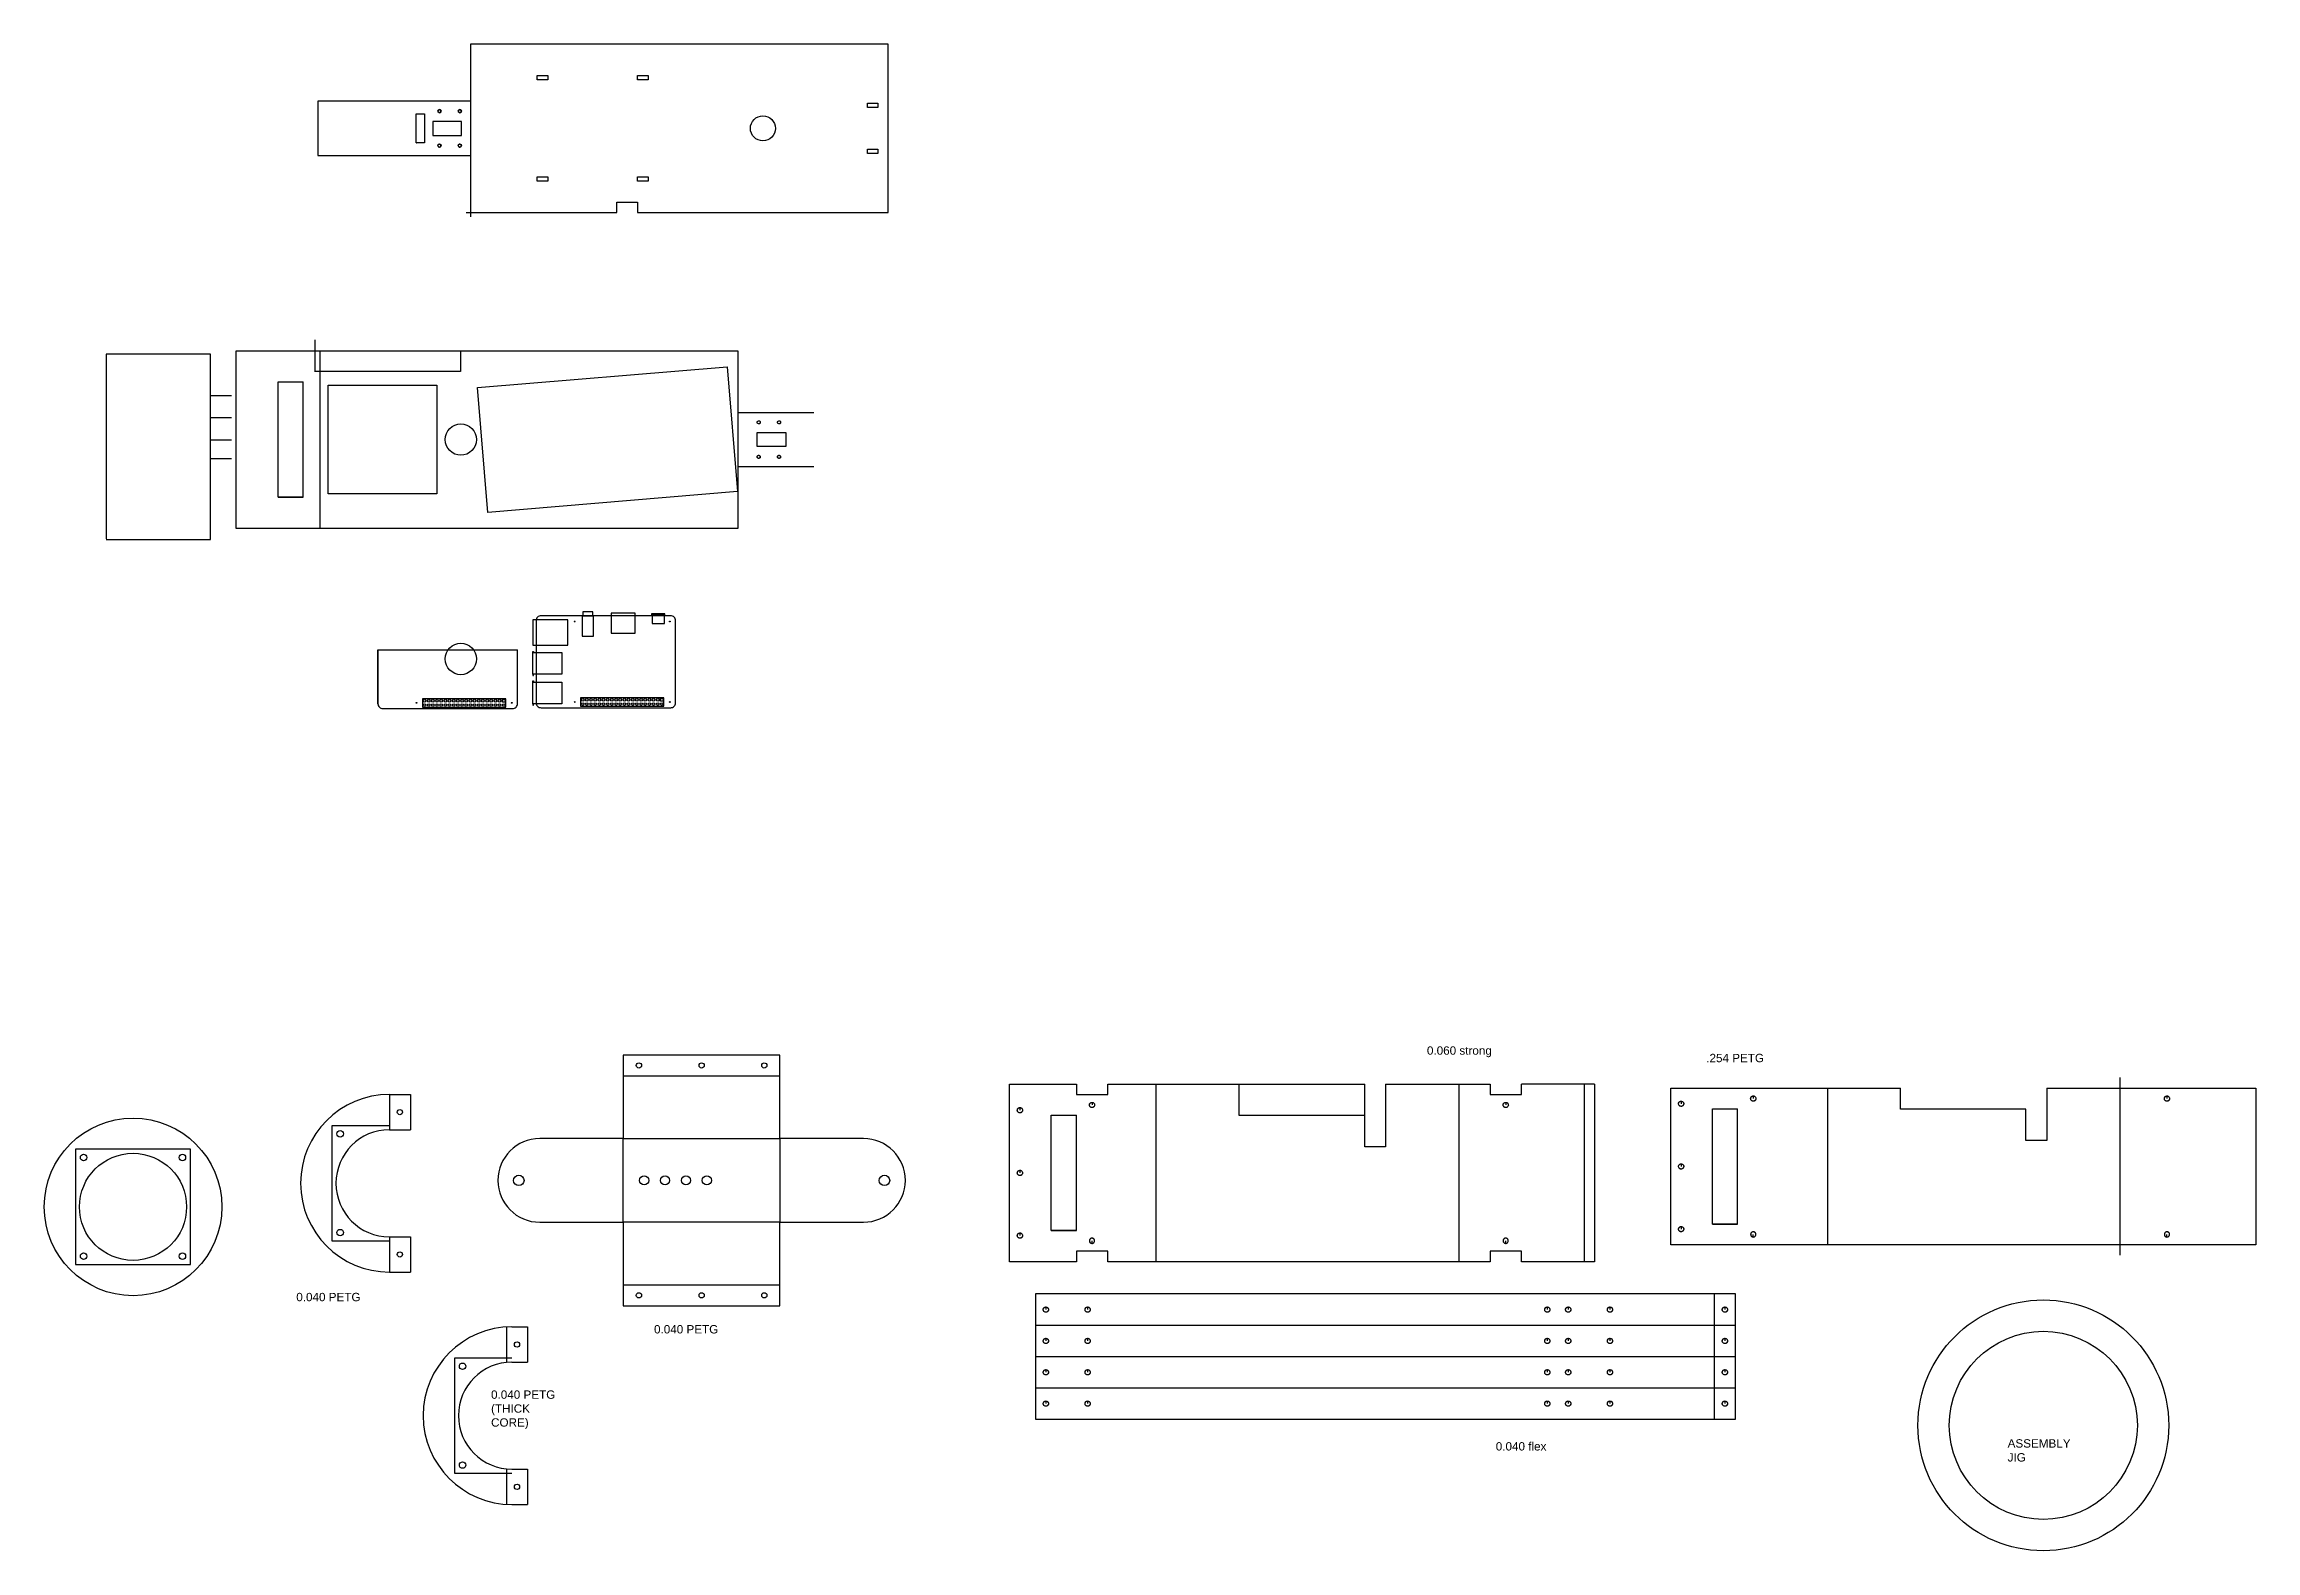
# Model space of a CAD drawing. Header units: inches. Extents: x 29.6 to 82.6, y -1.3 to 34.7.
import ezdxf

# ---------------------------------------------------------------- set-up
doc = ezdxf.new("R2010")
doc.units = ezdxf.units.IN
doc.header["$MEASUREMENT"] = 0
for name, color, linetype in [('Bend', 3, 'Continuous'), ('BOARD_OUTLINE', 254, 'Continuous'), ('Cut', 1, 'Continuous'), ('PARTS_TOP', 111, 'Continuous'), ('PATH', 1, 'Continuous'), ('PINS_BOTTOM', 5, 'Continuous'), ('PINS_TOP', 1, 'Continuous'), ('SILK_TOP', 85, 'Continuous')]:
    doc.layers.add(name, color=color, linetype=linetype)
doc.styles.get("Standard").update_dxf_attribs({"font": 'arial.ttf'})

msp = doc.modelspace()

# ---------------------------------------------------------------- linework, layer by layer
for p, q in [((49.84, 34.718), (39.84, 34.718)), ((39.84, 34.718), (39.84, 33.354)), ((49.84, 30.692), (49.84, 34.718)), ((39.84, 33.354), (36.19, 33.354)), ((36.19, 33.354), (36.19, 32.056)), ((39.84, 33.354), (39.84, 32.056)), ((38.54, 32.357), (38.549, 32.356)), ((36.19, 32.056), (39.84, 32.056)), ((39.84, 32.056), (39.84, 30.592)), ((43.34, 30.692), (43.34, 30.942)), ((43.34, 30.942), (43.84, 30.942)), ((43.84, 30.942), (43.84, 30.692)), ((39.74, 30.692), (43.34, 30.692)), ((43.84, 30.692), (49.84, 30.692)), ((36.123, 26.887), (36.123, 27.648)), ((33.62, 27.304), (31.12, 27.304)), ((31.12, 27.304), (31.12, 22.88)), ((33.62, 22.866), (33.62, 27.304)), ((36.236, 27.384), (36.236, 23.134)), ((39.606, 27.387), (39.606, 26.887)), ((39.606, 26.887), (36.106, 26.887)), ((33.623, 26.317), (34.123, 26.317)), ((33.623, 25.786), (34.123, 25.786)), ((46.236, 25.908), (48.061, 25.908)), ((33.623, 25.256), (34.123, 25.256)), ((33.623, 24.809), (34.123, 24.809)), ((48.061, 24.609), (46.236, 24.609)), ((31.12, 22.866), (33.62, 22.866)), ((37.627, 18.938), (37.627, 20.226)), ((37.627, 20.226), (40.967, 20.226))]:
    msp.add_line(p, q)
for points in [[(41.454, 33.871), (41.44, 33.87), (41.44, 33.969), (41.69, 33.969), (41.69, 33.869), (41.44, 33.869), (41.442, 33.891)], [(43.854, 33.871), (43.84, 33.87), (43.84, 33.969), (44.09, 33.969), (44.09, 33.869), (43.84, 33.869), (43.842, 33.891)], [(38.54, 32.357), (38.54, 33.055), (38.74, 33.055), (38.74, 32.355), (38.54, 32.355), (38.542, 32.369)], [(38.942, 32.561), (38.94, 32.538), (39.624, 32.538), (39.624, 32.872), (38.94, 32.872), (38.94, 32.541), (38.954, 32.54)], [(49.354, 33.207), (49.34, 33.206), (49.34, 33.305), (49.59, 33.305), (49.59, 33.205), (49.34, 33.205), (49.342, 33.226)], [(49.354, 32.107), (49.34, 32.106), (49.34, 32.205), (49.59, 32.205), (49.59, 32.105), (49.34, 32.105), (49.342, 32.126)], [(41.454, 31.444), (41.44, 31.443), (41.44, 31.542), (41.69, 31.542), (41.69, 31.442), (41.44, 31.442), (41.442, 31.463)], [(43.854, 31.444), (43.84, 31.443), (43.84, 31.542), (44.09, 31.542), (44.09, 31.442), (43.84, 31.442), (43.842, 31.463)], [(47.383, 25.115), (47.386, 25.092), (46.702, 25.092), (46.702, 25.426), (47.386, 25.426), (47.386, 25.094), (47.371, 25.093)], [(37.903, 8.843), (36.525, 8.843), (36.525, 6.087), (37.903, 6.087)], [(40.835, 3.283), (39.458, 3.283), (39.458, 0.527), (40.835, 0.527)]]:
    msp.add_lwpolyline(points)
at = {"color": 1}
for points in [[(39.136, 33.111, 1.091309), (39.062, 33.117, 1.091309), (39.136, 33.123)], [(39.623, 33.111, 1.091309), (39.549, 33.117, 1.091309), (39.623, 33.123)], [(39.136, 32.286, 1.091309), (39.062, 32.292, 1.091309), (39.136, 32.299)], [(39.623, 32.286, 1.091309), (39.549, 32.292, 1.091309), (39.623, 32.299)], [(46.702, 25.664, -1.091309), (46.777, 25.67, -1.091309), (46.702, 25.677)], [(47.19, 25.664, -1.091309), (47.264, 25.67, -1.091309), (47.19, 25.677)], [(46.702, 24.839, -1.091309), (46.777, 24.845, -1.091309), (46.702, 24.852)], [(47.19, 24.839, -1.091309), (47.264, 24.845, -1.091309), (47.19, 24.852)]]:
    msp.add_lwpolyline(points, format="xyb", dxfattribs=at)
for points in [[(46.235, 24.013), (40.256, 23.515), (40.007, 26.504), (45.986, 27.003)], [(39.036, 23.959), (36.436, 23.959), (36.436, 26.559), (39.036, 26.559)], [(30.389, 5.523), (33.145, 5.523), (33.145, 8.279), (30.389, 8.279)]]:
    msp.add_lwpolyline(points, close=True)
for centre, radius in [((39.099, 33.117), 0.0373), ((39.587, 33.117), 0.0373), ((46.84, 32.705), 0.3), ((39.099, 32.292), 0.0373), ((39.587, 32.292), 0.0373), ((46.739, 25.67), 0.0373), ((47.227, 25.67), 0.0373), ((46.739, 24.845), 0.0373), ((47.227, 24.845), 0.0373)]:
    msp.add_circle(centre, radius)
at = {"layer": 'Bend'}
for p, q in [((37.903, 9.59), (37.903, 8.746)), ((43.498, 10.034), (47.248, 10.034)), ((56.24, 9.839), (56.24, 5.589)), ((63.49, 9.839), (63.49, 5.589)), ((66.49, 9.839), (66.49, 5.589)), ((72.314, 9.742), (72.314, 5.992)), ((79.314, 9.992), (79.314, 5.742)), ((61.24, 9.089), (58.24, 9.089)), ((43.498, 8.534), (47.248, 8.534)), ((43.498, 6.534), (43.498, 8.534)), ((47.248, 8.534), (47.248, 6.534)), ((47.248, 6.534), (43.498, 6.534)), ((37.903, 6.184), (37.903, 5.34)), ((43.498, 5.034), (47.248, 5.034)), ((69.61, 4.068), (69.61, 4.818)), ((40.705, 4.03), (40.705, 3.186)), ((69.61, 3.318), (69.61, 4.068)), ((69.61, 2.568), (69.61, 3.318)), ((69.61, 1.818), (69.61, 2.568)), ((40.705, 0.624), (40.705, -0.22))]:
    msp.add_line(p, q, dxfattribs=at)
at = {"layer": 'BOARD_OUTLINE'}
msp.add_lwpolyline([(44.633, 21.043), (41.53, 21.043, 0.414214), (41.412, 20.925), (41.412, 18.961, 0.414214), (41.53, 18.843), (44.633, 18.843, 0.414214), (44.751, 18.961), (44.751, 20.925, 0.414214)], format="xyb", close=True, dxfattribs=at)
msp.add_lwpolyline([(37.627, 20.226), (37.627, 18.938, 0.414214), (37.745, 18.821), (40.849, 18.821, 0.414214), (40.967, 18.938), (40.967, 20.226)], format="xyb", dxfattribs=at)
at = {"layer": 'Cut'}
for p, q in [((47.248, 10.534), (43.498, 10.534)), ((43.498, 10.534), (43.498, 8.534)), ((47.248, 8.534), (47.248, 10.534)), ((37.903, 9.59), (38.403, 9.59)), ((38.403, 9.59), (38.403, 8.746)), ((52.74, 5.589), (52.74, 9.839)), ((52.74, 9.839), (54.34, 9.839)), ((54.34, 9.839), (54.34, 9.589)), ((54.34, 9.589), (55.09, 9.589)), ((55.09, 9.589), (55.09, 9.839)), ((55.09, 9.839), (58.24, 9.839)), ((58.24, 9.089), (58.24, 9.839)), ((58.24, 9.839), (61.24, 9.839)), ((61.24, 8.334), (61.24, 9.839)), ((61.74, 9.839), (64.24, 9.839)), ((61.74, 9.839), (61.74, 9.089)), ((64.24, 9.839), (64.24, 9.589)), ((64.24, 9.589), (64.99, 9.589)), ((64.99, 9.589), (64.99, 9.839)), ((66.74, 9.839), (64.99, 9.839)), ((66.74, 9.839), (66.74, 5.589)), ((68.564, 5.992), (68.564, 9.742)), ((68.564, 9.742), (70.664, 9.742)), ((70.664, 9.742), (71.414, 9.742)), ((71.414, 9.742), (74.064, 9.742)), ((74.064, 9.242), (74.064, 9.742)), ((77.564, 9.742), (79.564, 9.742)), ((77.564, 9.742), (77.564, 9.242)), ((79.564, 9.742), (82.564, 9.742)), ((82.564, 9.742), (82.564, 5.992)), ((54.34, 6.336), (54.34, 9.092)), ((61.74, 9.089), (61.74, 8.334)), ((70.164, 6.489), (70.164, 9.245)), ((77.064, 9.242), (74.064, 9.242)), ((77.064, 8.487), (77.064, 9.242)), ((77.564, 9.242), (77.564, 8.487)), ((37.903, 8.746), (38.403, 8.746)), ((43.498, 8.534), (41.498, 8.534)), ((49.248, 8.534), (47.248, 8.534)), ((77.564, 8.487), (77.064, 8.487)), ((61.74, 8.334), (61.24, 8.334)), ((40.498, 7.534), (40.498, 7.534)), ((50.248, 7.534), (50.248, 7.534)), ((41.498, 6.534), (43.498, 6.534)), ((43.498, 6.534), (43.498, 4.534)), ((47.248, 4.534), (47.248, 6.534)), ((47.248, 6.534), (49.248, 6.534)), ((69.564, 6.489), (70.164, 6.489)), ((37.903, 6.184), (38.403, 6.184)), ((38.403, 6.184), (38.403, 5.34)), ((53.74, 6.336), (54.34, 6.336)), ((55.09, 5.839), (54.34, 5.839)), ((54.34, 5.839), (54.34, 5.589)), ((55.09, 5.589), (55.09, 5.839)), ((64.99, 5.839), (64.24, 5.839)), ((64.24, 5.839), (64.24, 5.589)), ((64.99, 5.589), (64.99, 5.839)), ((70.664, 5.992), (68.564, 5.992)), ((71.414, 5.992), (70.664, 5.992)), ((79.564, 5.992), (71.414, 5.992)), ((80.314, 5.992), (79.564, 5.992)), ((82.564, 5.992), (80.314, 5.992)), ((37.903, 5.34), (38.403, 5.34)), ((54.34, 5.589), (52.74, 5.589)), ((64.24, 5.589), (55.09, 5.589)), ((66.74, 5.589), (64.99, 5.589)), ((70.11, 4.818), (53.36, 4.818)), ((53.36, 4.818), (53.36, 4.068)), ((70.11, 4.068), (70.11, 4.818)), ((43.498, 4.534), (47.248, 4.534)), ((40.835, 4.03), (41.205, 4.03)), ((41.205, 4.03), (41.205, 3.186)), ((53.36, 4.068), (70.11, 4.068)), ((53.36, 4.068), (53.36, 3.318)), ((70.11, 3.318), (70.11, 4.068)), ((40.835, 3.186), (41.205, 3.186)), ((53.36, 3.318), (70.11, 3.318)), ((53.36, 3.318), (53.36, 2.568)), ((70.11, 2.568), (70.11, 3.318)), ((53.36, 2.568), (70.11, 2.568)), ((53.36, 2.568), (53.36, 1.818)), ((70.11, 1.818), (70.11, 2.568)), ((53.36, 1.818), (70.11, 1.818)), ((40.835, 0.624), (41.205, 0.624)), ((41.205, 0.624), (41.205, -0.22)), ((40.835, -0.22), (41.205, -0.22))]:
    msp.add_line(p, q, dxfattribs=at)
for points in [[(70.476, 9.492, -2.414214), (70.539, 9.43, -2.414214), (70.601, 9.492, -2.414214), (70.539, 9.555), (70.539, 9.492)], [(80.376, 9.492, -2.414214), (80.439, 9.43, -2.414214), (80.501, 9.492, -2.414214), (80.439, 9.555), (80.439, 9.492)], [(52.927, 9.214, -2.414214), (52.99, 9.151, -2.414214), (53.052, 9.214, -2.414214), (52.99, 9.276), (52.99, 9.214)], [(54.652, 9.339, -2.414214), (54.715, 9.276, -2.414214), (54.777, 9.339, -2.414214), (54.715, 9.401), (54.715, 9.339)], [(64.552, 9.339, -2.414214), (64.615, 9.276, -2.414214), (64.677, 9.339, -2.414214), (64.615, 9.401), (64.615, 9.339)], [(68.751, 9.367, -2.414214), (68.814, 9.305, -2.414214), (68.876, 9.367, -2.414214), (68.814, 9.43), (68.814, 9.367)], [(52.927, 7.714, -2.414214), (52.99, 7.651, -2.414214), (53.052, 7.714, -2.414214), (52.99, 7.776), (52.99, 7.714)], [(68.751, 7.867, -2.414214), (68.814, 7.805, -2.414214), (68.876, 7.867, -2.414214), (68.814, 7.93), (68.814, 7.867)], [(68.751, 6.367, -2.414214), (68.814, 6.305, -2.414214), (68.876, 6.367, -2.414214), (68.814, 6.43), (68.814, 6.367)], [(52.927, 6.214, -2.414214), (52.99, 6.151, -2.414214), (53.052, 6.214, -2.414214), (52.99, 6.276), (52.99, 6.214)], [(54.652, 6.089, 2.414214), (54.715, 6.151, 2.414214), (54.777, 6.089, 2.414214), (54.715, 6.026), (54.715, 6.089)], [(64.552, 6.089, 2.414214), (64.615, 6.151, 2.414214), (64.677, 6.089, 2.414214), (64.615, 6.026), (64.615, 6.089)], [(70.476, 6.242, 2.414214), (70.539, 6.305, 2.414214), (70.601, 6.242, 2.414214), (70.539, 6.18), (70.539, 6.242)], [(80.376, 6.242, 2.414214), (80.439, 6.305, 2.414214), (80.501, 6.242, 2.414214), (80.439, 6.18), (80.439, 6.242)], [(53.548, 4.443, -2.414214), (53.61, 4.381, -2.414214), (53.673, 4.443, -2.414214), (53.61, 4.506), (53.61, 4.443)], [(54.548, 4.443, -2.414214), (54.61, 4.381, -2.414214), (54.673, 4.443, -2.414214), (54.61, 4.506), (54.61, 4.443)], [(65.548, 4.443, -2.414214), (65.61, 4.381, -2.414214), (65.673, 4.443, -2.414214), (65.61, 4.506), (65.61, 4.443)], [(66.048, 4.443, -2.414214), (66.11, 4.381, -2.414214), (66.173, 4.443, -2.414214), (66.11, 4.506), (66.11, 4.443)], [(67.048, 4.443, -2.414214), (67.11, 4.381, -2.414214), (67.173, 4.443, -2.414214), (67.11, 4.506), (67.11, 4.443)], [(69.798, 4.443, -2.414214), (69.86, 4.381, -2.414214), (69.923, 4.443, -2.414214), (69.86, 4.506), (69.86, 4.443)], [(53.548, 3.693, -2.414214), (53.61, 3.631, -2.414214), (53.673, 3.693, -2.414214), (53.61, 3.756), (53.61, 3.693)], [(54.548, 3.693, -2.414214), (54.61, 3.631, -2.414214), (54.673, 3.693, -2.414214), (54.61, 3.756), (54.61, 3.693)], [(65.548, 3.693, -2.414214), (65.61, 3.631, -2.414214), (65.673, 3.693, -2.414214), (65.61, 3.756), (65.61, 3.693)], [(66.048, 3.693, -2.414214), (66.11, 3.631, -2.414214), (66.173, 3.693, -2.414214), (66.11, 3.756), (66.11, 3.693)], [(67.048, 3.693, -2.414214), (67.11, 3.631, -2.414214), (67.173, 3.693, -2.414214), (67.11, 3.756), (67.11, 3.693)], [(69.798, 3.693, -2.414214), (69.86, 3.631, -2.414214), (69.923, 3.693, -2.414214), (69.86, 3.756), (69.86, 3.693)], [(53.548, 2.943, -2.414214), (53.61, 2.881, -2.414214), (53.673, 2.943, -2.414214), (53.61, 3.006), (53.61, 2.943)], [(54.548, 2.943, -2.414214), (54.61, 2.881, -2.414214), (54.673, 2.943, -2.414214), (54.61, 3.006), (54.61, 2.943)], [(65.548, 2.943, -2.414214), (65.61, 2.881, -2.414214), (65.673, 2.943, -2.414214), (65.61, 3.006), (65.61, 2.943)], [(66.048, 2.943, -2.414214), (66.11, 2.881, -2.414214), (66.173, 2.943, -2.414214), (66.11, 3.006), (66.11, 2.943)], [(67.048, 2.943, -2.414214), (67.11, 2.881, -2.414214), (67.173, 2.943, -2.414214), (67.11, 3.006), (67.11, 2.943)], [(69.798, 2.943, -2.414214), (69.86, 2.881, -2.414214), (69.923, 2.943, -2.414214), (69.86, 3.006), (69.86, 2.943)], [(53.548, 2.193, -2.414214), (53.61, 2.131, -2.414214), (53.673, 2.193, -2.414214), (53.61, 2.256), (53.61, 2.193)], [(54.548, 2.193, -2.414214), (54.61, 2.131, -2.414214), (54.673, 2.193, -2.414214), (54.61, 2.256), (54.61, 2.193)], [(65.548, 2.193, -2.414214), (65.61, 2.131, -2.414214), (65.673, 2.193, -2.414214), (65.61, 2.256), (65.61, 2.193)], [(66.048, 2.193, -2.414214), (66.11, 2.131, -2.414214), (66.173, 2.193, -2.414214), (66.11, 2.256), (66.11, 2.193)], [(67.048, 2.193, -2.414214), (67.11, 2.131, -2.414214), (67.173, 2.193, -2.414214), (67.11, 2.256), (67.11, 2.193)], [(69.798, 2.193, -2.414214), (69.86, 2.131, -2.414214), (69.923, 2.193, -2.414214), (69.86, 2.256), (69.86, 2.193)]]:
    msp.add_lwpolyline(points, format="xyb", dxfattribs=at)
for points in [[(54.34, 6.336), (53.74, 6.336), (53.74, 9.092), (54.34, 9.092)], [(70.164, 6.489), (69.564, 6.489), (69.564, 9.245), (70.164, 9.245)]]:
    msp.add_lwpolyline(points, dxfattribs=at)
for centre, radius in [((43.873, 10.284), 0.0625), ((45.373, 10.284), 0.0625), ((46.873, 10.284), 0.0625), ((38.153, 9.168), 0.0625), ((36.722, 8.646), 0.0781), ((40.998, 7.534), 0.125), ((43.998, 7.534), 0.109), ((44.498, 7.534), 0.109), ((44.998, 7.534), 0.109), ((45.498, 7.534), 0.109), ((49.748, 7.534), 0.125), ((36.722, 6.284), 0.0781), ((38.153, 5.762), 0.0625), ((43.873, 4.784), 0.0625), ((45.373, 4.784), 0.0625), ((46.873, 4.784), 0.0625), ((77.48, 1.673), 3), ((77.48, 1.673), 2.25), ((40.955, 3.608), 0.0625), ((39.654, 3.086), 0.0781), ((39.654, 0.724), 0.0781), ((40.955, 0.202), 0.0625)]:
    msp.add_circle(centre, radius, dxfattribs=at)
for centre, radius, start, end in [((37.903, 7.465), 2.125, 90, 270), ((37.903, 7.465), 1.281, 90, 270), ((41.498, 7.534), 1, 90, 180), ((49.248, 7.534), 1, 0, 90), ((41.498, 7.534), 1, 180, 270), ((49.248, 7.534), 1, 270, 0), ((40.835, 1.905), 2.125, 90, 270), ((40.835, 1.905), 1.281, 90, 270)]:
    msp.add_arc(centre, radius, start, end, dxfattribs=at)
at = {"layer": 'PARTS_TOP'}
for points in [[(41.333, 20.945), (41.333, 20.336), (42.172, 20.336), (42.172, 20.945), (41.333, 20.945)], [(42.787, 21.043), (42.512, 21.043), (42.512, 20.552), (42.787, 20.552), (42.787, 21.043)], [(42.767, 21.141), (42.532, 21.141), (42.532, 21.043), (42.767, 21.043), (42.767, 21.141)], [(43.779, 20.625), (43.779, 21.102), (43.209, 21.102), (43.209, 20.625), (43.779, 20.625)], [(44.493, 21.091), (44.177, 21.091), (44.177, 21.067), (44.493, 21.067), (44.493, 21.091)], [(44.482, 21.067), (44.188, 21.067), (44.188, 20.858), (44.482, 20.858), (44.482, 21.067)], [(41.333, 20.162), (42.029, 20.162), (42.029, 19.646), (41.333, 19.646), (41.333, 20.192), (41.353, 20.192), (41.353, 20.162)], [(41.333, 19.646), (41.333, 19.615), (41.353, 19.615), (41.353, 19.646)], [(40.688, 19.056), (38.692, 19.056), (38.692, 18.86), (40.688, 18.86), (40.688, 19.056)], [(41.333, 19.455), (42.029, 19.455), (42.029, 18.938), (41.333, 18.938), (41.333, 19.485), (41.353, 19.485), (41.353, 19.455)], [(44.472, 19.079), (42.477, 19.079), (42.477, 18.882), (44.472, 18.882), (44.472, 19.079)], [(41.333, 18.938), (41.333, 18.908), (41.353, 18.908), (41.353, 18.938)]]:
    msp.add_lwpolyline(points, dxfattribs=at)
at = {"layer": 'PATH'}
for p, q in [((35.836, 23.881), (35.836, 26.637)), ((35.236, 23.881), (35.836, 23.881))]:
    msp.add_line(p, q, dxfattribs=at)
msp.add_lwpolyline([(46.236, 23.134), (34.236, 23.134), (34.236, 27.384), (46.236, 27.384)], close=True, dxfattribs=at)
msp.add_lwpolyline([(35.836, 23.881), (35.236, 23.881), (35.236, 26.637), (35.836, 26.637)], dxfattribs=at)
for centre, radius in [((39.611, 25.259), 0.375), ((39.611, 20.009), 0.375), ((31.767, 6.901), 2.125), ((31.767, 6.901), 1.281), ((30.585, 8.082), 0.0781), ((32.948, 8.082), 0.0781), ((30.585, 5.72), 0.0781), ((32.948, 5.72), 0.0781)]:
    msp.add_circle(centre, radius, dxfattribs=at)
at = {"layer": 'PINS_BOTTOM'}
for points in [[(44.454, 19.062), (44.454, 18.999), (44.391, 18.999), (44.391, 19.062)], [(40.669, 19.039), (40.669, 18.976), (40.606, 18.976), (40.606, 19.039)]]:
    msp.add_lwpolyline(points, close=True, dxfattribs=at)
for centre, radius in [((42.335, 20.905), 0.00982), ((44.614, 20.905), 0.00982), ((42.527, 19.03), 0.0314), ((42.626, 19.03), 0.0314), ((42.726, 19.03), 0.0314), ((42.826, 19.03), 0.0314), ((42.926, 19.03), 0.0314), ((43.025, 19.03), 0.0314), ((43.125, 19.03), 0.0314), ((43.225, 19.03), 0.0314), ((43.325, 19.03), 0.0314), ((43.425, 19.03), 0.0314), ((43.524, 19.03), 0.0314), ((43.624, 19.03), 0.0314), ((43.724, 19.03), 0.0314), ((43.824, 19.03), 0.0314), ((43.924, 19.03), 0.0314), ((44.023, 19.03), 0.0314), ((44.123, 19.03), 0.0314), ((44.223, 19.03), 0.0314), ((44.323, 19.03), 0.0314), ((38.551, 18.958), 0.00982), ((38.742, 19.008), 0.0314), ((38.742, 18.908), 0.0314), ((38.842, 19.008), 0.0314), ((38.842, 18.908), 0.0314), ((38.941, 19.008), 0.0314), ((38.941, 18.908), 0.0314), ((39.041, 19.008), 0.0314), ((39.041, 18.908), 0.0314), ((39.141, 19.008), 0.0314), ((39.141, 18.908), 0.0314), ((39.241, 19.008), 0.0314), ((39.241, 18.908), 0.0314), ((39.341, 19.008), 0.0314), ((39.341, 18.908), 0.0314), ((39.44, 19.008), 0.0314), ((39.44, 18.908), 0.0314), ((39.54, 19.008), 0.0314), ((39.54, 18.908), 0.0314), ((39.64, 19.008), 0.0314), ((39.64, 18.908), 0.0314), ((39.74, 19.008), 0.0314), ((39.74, 18.908), 0.0314), ((39.84, 19.008), 0.0314), ((39.84, 18.908), 0.0314), ((39.939, 19.008), 0.0314), ((39.939, 18.908), 0.0314), ((40.039, 19.008), 0.0314), ((40.039, 18.908), 0.0314), ((40.139, 19.008), 0.0314), ((40.139, 18.908), 0.0314), ((40.239, 19.008), 0.0314), ((40.239, 18.908), 0.0314), ((40.338, 19.008), 0.0314), ((40.338, 18.908), 0.0314), ((40.438, 19.008), 0.0314), ((40.438, 18.908), 0.0314), ((40.538, 19.008), 0.0314), ((40.538, 18.908), 0.0314), ((40.638, 18.908), 0.0314), ((40.829, 18.958), 0.00982), ((42.335, 18.98), 0.00982), ((42.527, 18.931), 0.0314), ((42.626, 18.931), 0.0314), ((42.726, 18.931), 0.0314), ((42.826, 18.931), 0.0314), ((42.926, 18.931), 0.0314), ((43.025, 18.931), 0.0314), ((43.125, 18.931), 0.0314), ((43.225, 18.931), 0.0314), ((43.325, 18.931), 0.0314), ((43.425, 18.931), 0.0314), ((43.524, 18.931), 0.0314), ((43.624, 18.931), 0.0314), ((43.724, 18.931), 0.0314), ((43.824, 18.931), 0.0314), ((43.924, 18.931), 0.0314), ((44.023, 18.931), 0.0314), ((44.123, 18.931), 0.0314), ((44.223, 18.931), 0.0314), ((44.323, 18.931), 0.0314), ((44.422, 18.931), 0.0314), ((44.614, 18.98), 0.00982)]:
    msp.add_circle(centre, radius, dxfattribs=at)
at = {"layer": 'PINS_TOP'}
for points in [[(44.454, 19.062), (44.454, 18.999), (44.391, 18.999), (44.391, 19.062)], [(40.669, 19.039), (40.669, 18.976), (40.606, 18.976), (40.606, 19.039)]]:
    msp.add_lwpolyline(points, close=True, dxfattribs=at)
for centre, radius in [((42.335, 20.905), 0.00982), ((44.614, 20.905), 0.00982), ((42.527, 19.03), 0.0314), ((42.626, 19.03), 0.0314), ((42.726, 19.03), 0.0314), ((42.826, 19.03), 0.0314), ((42.926, 19.03), 0.0314), ((43.025, 19.03), 0.0314), ((43.125, 19.03), 0.0314), ((43.225, 19.03), 0.0314), ((43.325, 19.03), 0.0314), ((43.425, 19.03), 0.0314), ((43.524, 19.03), 0.0314), ((43.624, 19.03), 0.0314), ((43.724, 19.03), 0.0314), ((43.824, 19.03), 0.0314), ((43.924, 19.03), 0.0314), ((44.023, 19.03), 0.0314), ((44.123, 19.03), 0.0314), ((44.223, 19.03), 0.0314), ((44.323, 19.03), 0.0314), ((38.551, 18.958), 0.00982), ((38.742, 19.008), 0.0314), ((38.742, 18.908), 0.0314), ((38.842, 19.008), 0.0314), ((38.842, 18.908), 0.0314), ((38.941, 19.008), 0.0314), ((38.941, 18.908), 0.0314), ((39.041, 19.008), 0.0314), ((39.041, 18.908), 0.0314), ((39.141, 19.008), 0.0314), ((39.141, 18.908), 0.0314), ((39.241, 19.008), 0.0314), ((39.241, 18.908), 0.0314), ((39.341, 19.008), 0.0314), ((39.341, 18.908), 0.0314), ((39.44, 19.008), 0.0314), ((39.44, 18.908), 0.0314), ((39.54, 19.008), 0.0314), ((39.54, 18.908), 0.0314), ((39.64, 19.008), 0.0314), ((39.64, 18.908), 0.0314), ((39.74, 19.008), 0.0314), ((39.74, 18.908), 0.0314), ((39.84, 19.008), 0.0314), ((39.84, 18.908), 0.0314), ((39.939, 19.008), 0.0314), ((39.939, 18.908), 0.0314), ((40.039, 19.008), 0.0314), ((40.039, 18.908), 0.0314), ((40.139, 19.008), 0.0314), ((40.139, 18.908), 0.0314), ((40.239, 19.008), 0.0314), ((40.239, 18.908), 0.0314), ((40.338, 19.008), 0.0314), ((40.338, 18.908), 0.0314), ((40.438, 19.008), 0.0314), ((40.438, 18.908), 0.0314), ((40.538, 19.008), 0.0314), ((40.538, 18.908), 0.0314), ((40.638, 18.908), 0.0314), ((40.829, 18.958), 0.00982), ((42.335, 18.98), 0.00982), ((42.527, 18.931), 0.0314), ((42.626, 18.931), 0.0314), ((42.726, 18.931), 0.0314), ((42.826, 18.931), 0.0314), ((42.926, 18.931), 0.0314), ((43.025, 18.931), 0.0314), ((43.125, 18.931), 0.0314), ((43.225, 18.931), 0.0314), ((43.325, 18.931), 0.0314), ((43.425, 18.931), 0.0314), ((43.524, 18.931), 0.0314), ((43.624, 18.931), 0.0314), ((43.724, 18.931), 0.0314), ((43.824, 18.931), 0.0314), ((43.924, 18.931), 0.0314), ((44.023, 18.931), 0.0314), ((44.123, 18.931), 0.0314), ((44.223, 18.931), 0.0314), ((44.323, 18.931), 0.0314), ((44.422, 18.931), 0.0314), ((44.614, 18.98), 0.00982)]:
    msp.add_circle(centre, radius, dxfattribs=at)
at = {"layer": 'SILK_TOP'}
for points in [[(40.692, 18.856, 0.00589, 0.00589, 0), (40.692, 19.041, 0.00589, 0.00589, 0), (40.672, 19.06, 0.00589, 0.00589, 0), (38.688, 19.06, 0.00589, 0.00589, 0), (38.688, 18.856, 0.00589, 0.00589, 0), (40.692, 18.856, 0.00589, 0.00589, 0)], [(44.476, 18.878, 0.00589, 0.00589, 0), (44.476, 19.063, 0.00589, 0.00589, 0), (44.457, 19.083, 0.00589, 0.00589, 0), (42.473, 19.083, 0.00589, 0.00589, 0), (42.473, 18.878, 0.00589, 0.00589, 0), (44.476, 18.878, 0.00589, 0.00589, 0)]]:
    msp.add_lwpolyline(points, format="xyseb", dxfattribs=at)

# ---------------------------------------------------------------- texts
at = {"layer": 'Bend', "char_height": 0.2, "attachment_point": 1}
for s, insert in [('0.060 strong', (62.73, 10.741)), ('.254 PETG', (69.414, 10.562)), ('0.040 PETG', (35.673, 4.843)), ('0.040 PETG', (44.234, 4.072)), ('0.040 PETG (THICK CORE)', (40.334, 2.509)), ('0.040 flex', (64.377, 1.271)), ('ASSEMBLY JIG', (76.626, 1.341))]:
    msp.add_mtext_dynamic_manual_height_columns(s, width=1.87541, gutter_width=1, heights=[0], dxfattribs=dict(at, insert=insert))

doc.saveas('drawing.dxf')
